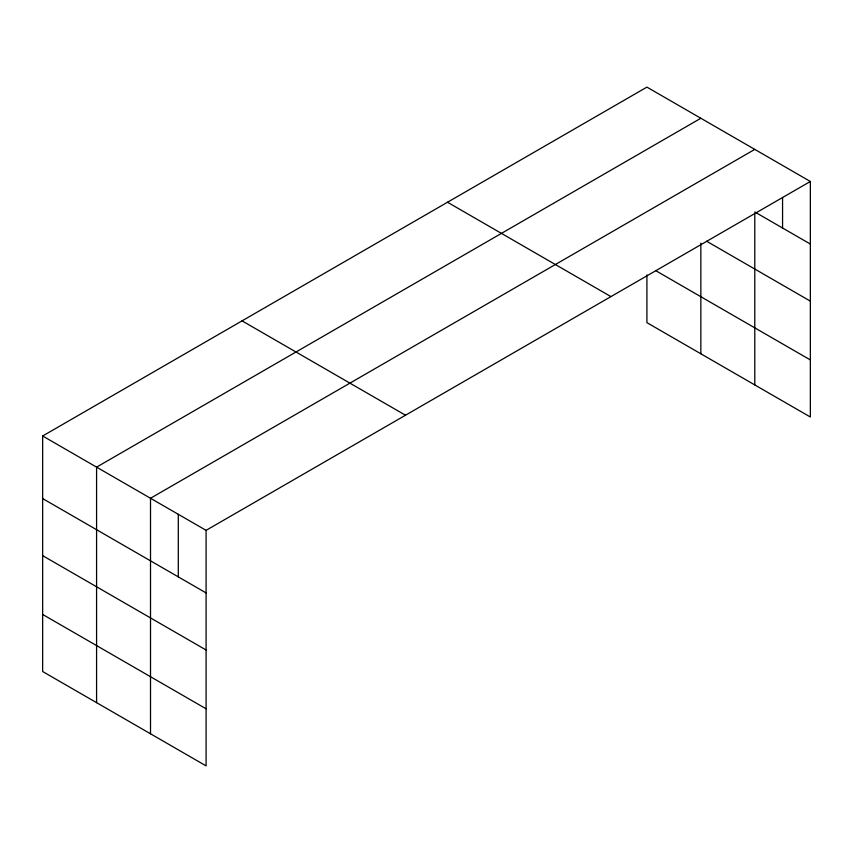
<?xml version="1.0" encoding="UTF-8"?>
<svg xmlns="http://www.w3.org/2000/svg" width="853" height="853" viewBox="0 0 853 853"><rect width="100%" height="100%" fill="white"/><g stroke="black" fill="none" stroke-linecap="round" stroke-linejoin="round"><path stroke-width="1.28" d="M42.65 435.99L206.085 530.353L206.085 765.877L42.65 671.524L42.65 435.99L646.915 87.123L810.35 181.476L810.35 417.01L646.915 322.647L646.915 274.869M700.846 118.258L96.581 467.135L96.581 702.659M754.788 149.392L150.512 498.269L150.512 733.793M206.085 530.353L810.35 181.476M754.788 211.97L810.35 244.054M706.593 241.218L810.35 301.13M656.096 270.87L810.35 359.934M447.505 202.246L610.94 296.609M242.06 320.867L405.495 415.219M42.65 498.568L206.085 592.92M42.65 555.644L206.085 649.997M42.65 614.448L206.085 708.8M782.564 197.384L782.564 228.007M754.788 213.293L754.788 384.927M700.846 243.137L700.846 353.792M178.298 514.306L178.298 576.884"/></g></svg>
